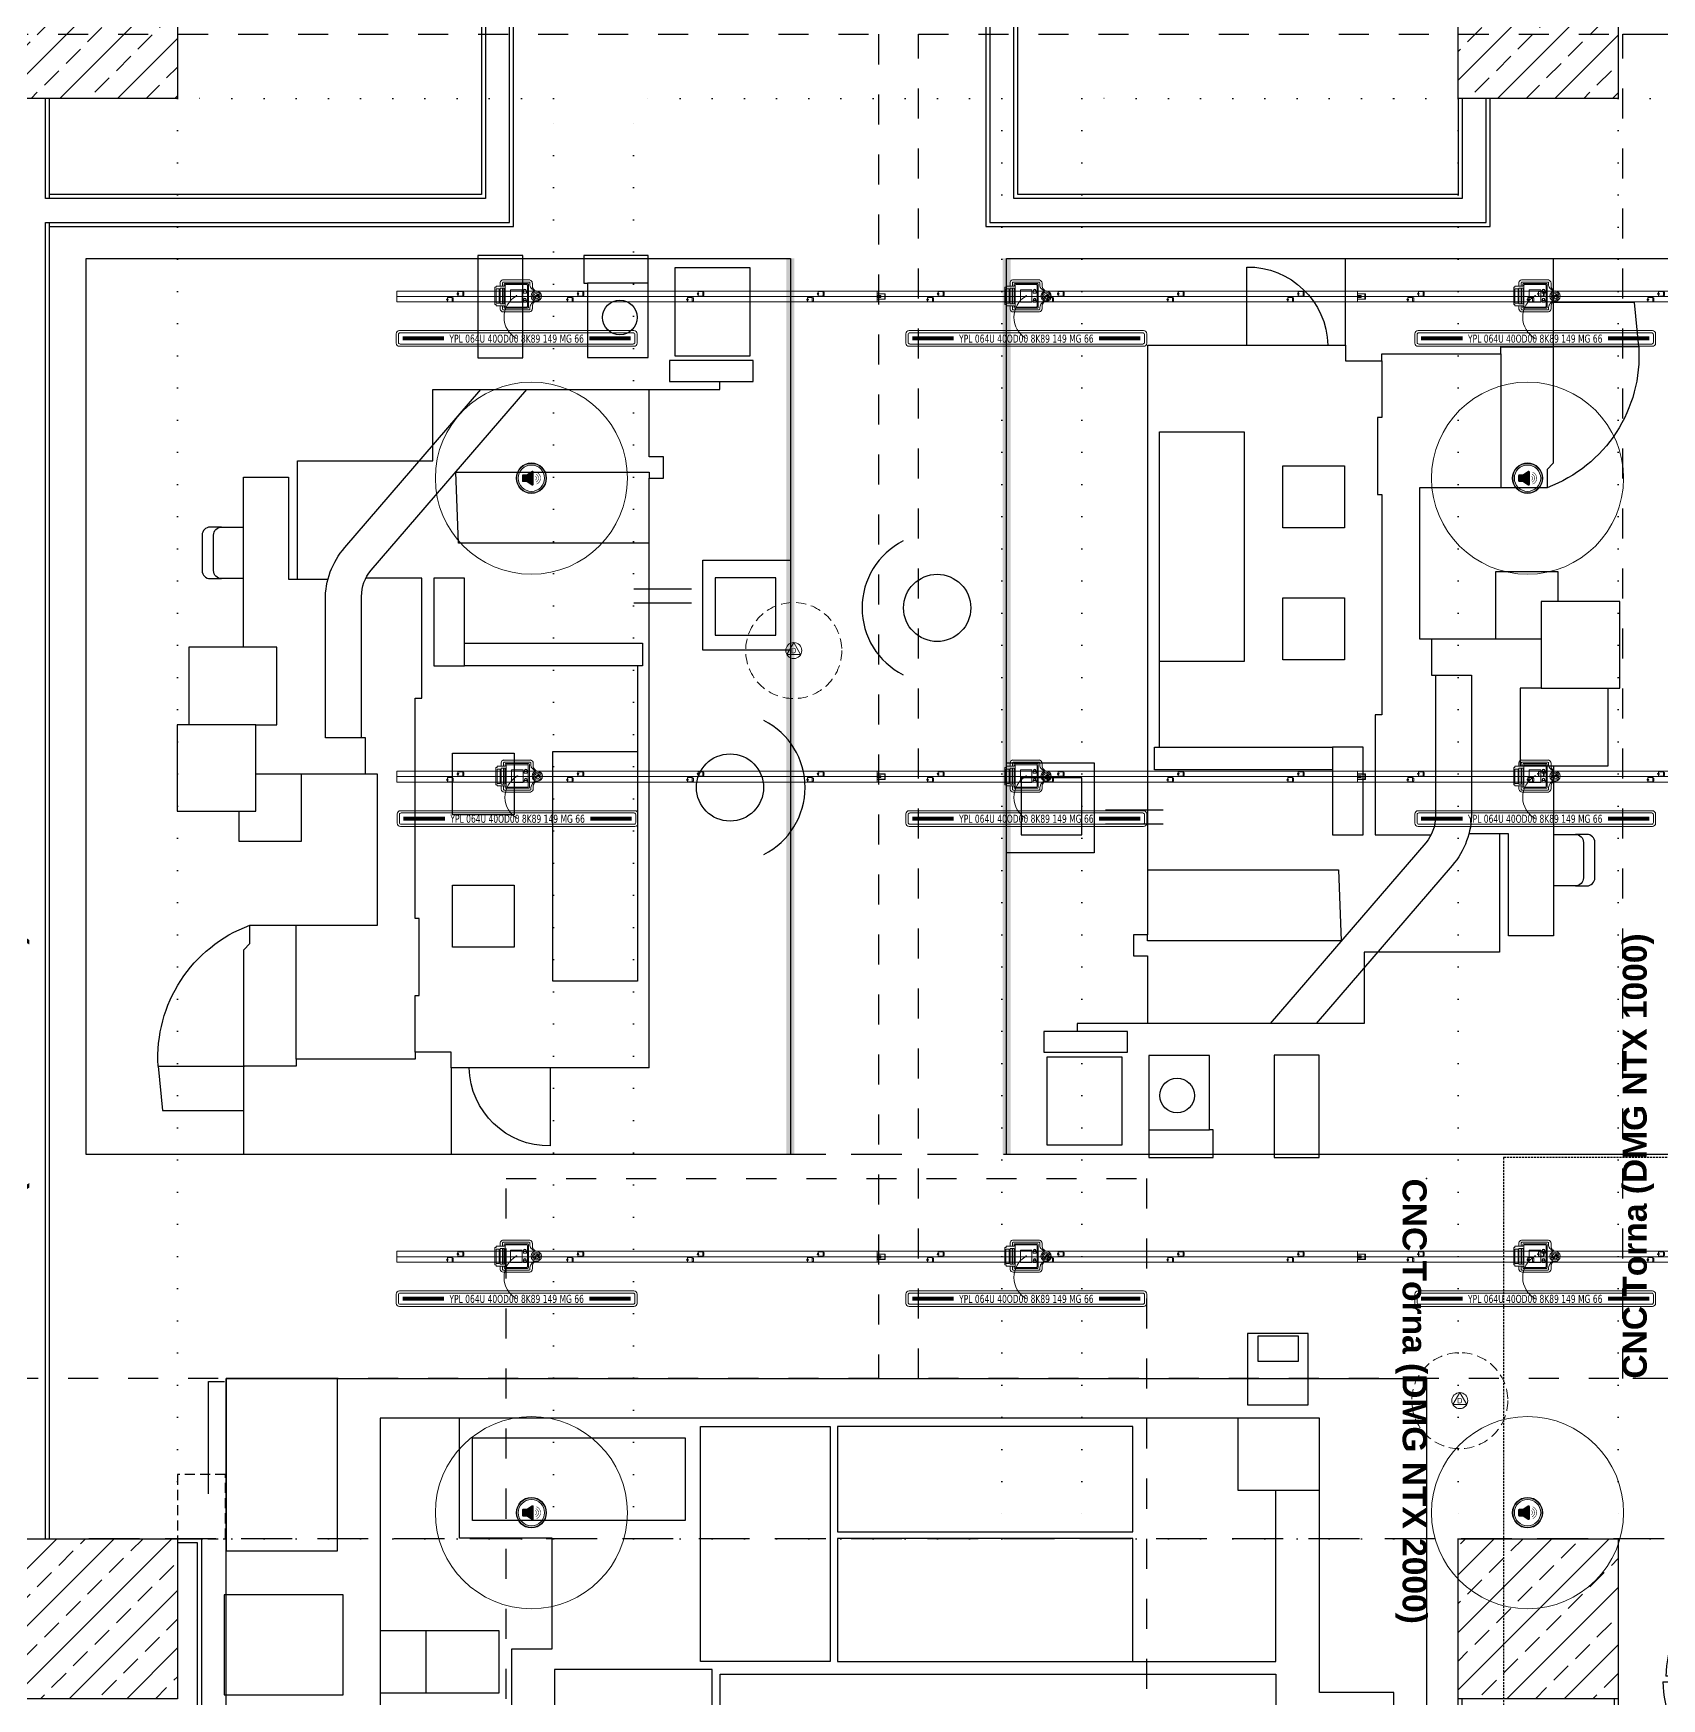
# Model space of a CAD drawing. Header units: centimetres. Extents: x 405564 to 502064, y 46284 to 60634.
# Drawn here: x 485560 to 486577, y 53433 to 54473 of the extents above; entities that cross this region are included whole.
import ezdxf
from ezdxf.enums import TextEntityAlignment as Align

# ---------------------------------------------------------------- set-up
doc = ezdxf.new("R2010")
doc.units = ezdxf.units.CM
for name, pattern in [('3+1_3b$0$DASHED', [0.25, 0.125, -0.125]), ('ACAD_ISO07W100', [3, 0, -3]), ('DASHED', [19.05, 12.7, -6.35]), ('DASHED2', [9.525, 6.35, -3.175]), ('DOT', [0.25, 0, -0.25]), ('HIDDEN', [9.525, 6.35, -3.175])]:
    doc.linetypes.add(name, pattern=pattern)
doc.layers.get('0').update_dxf_attribs({"color": 8, "lineweight": 9})
for name, color, linetype, lineweight in [('0-KRCN-AYDINLATMA-130426', 8, 'Continuous', 9), ('0-KRCN-MİMARİ-220526', 8, 'Continuous', 9), ('AM_6', 8, 'Continuous', 30)]:
    doc.layers.add(name, color=color, linetype=linetype, lineweight=lineweight)
for name, color, linetype in [('AS_DOS_SAFT', 8, 'Continuous'), ('AS_DOS_TERAS_UST', 8, 'ACAD_ISO07W100'), ('AS_DUV_ALCIPAN_YANGINA-SUYA DAYANIMLI', 8, 'Continuous'), ('AS_OLC_AKS', 8, 'Continuous'), ('AS_TA_BETONARME', 5, 'Continuous'), ('AS_TA_TARAMA', 8, 'Continuous'), ('AS_TEFR_CIHAZ', 8, 'Continuous'), ('bs_not', 8, 'Continuous')]:
    doc.layers.add(name, color=color, linetype=linetype)
doc.styles.add('2', font='arial.ttf', dxfattribs={"width": 0.9, "height": 200})
doc.styles.add('Kalin02', font='arialbd.ttf')
doc.styles.get("Standard").update_dxf_attribs({"font": 'timesi.ttf'})
doc.styles.add('TAHOMA', font='tahoma.ttf')
pattern_1 = [(225, (17560.68, -7819.299), (17.96051, -17.96051), []), (225, (17542.72, -7819.299), (17.96051, -17.96051), [12.7, -6.35])]

# ---------------------------------------------------------------- blocks, each defined once
blk = doc.blocks.new('YPL 064U 40OD00 8K89 149 MG 66')
at = {"layer": '0-KRCN-AYDINLATMA-130426'}
for points in [[(75.2, -2.9), (75.2, 2.9, 0.414214), (73.2, 4.9), (-73.2, 4.9, 0.414214), (-75.2, 2.9), (-75.2, -2.9, 0.414214), (-73.2, -4.9), (73.2, -4.9, 0.414214)], [(73.8, -2.5), (73.8, 2.5, 0.414214), (72.8, 3.5), (-72.8, 3.5, 0.414214), (-73.8, 2.5), (-73.8, -2.5, 0.414214), (-72.8, -3.5), (72.8, -3.5, 0.414214)]]:
    blk.add_lwpolyline(points, format="xyb", close=True, dxfattribs=at)
at = {"layer": '0-KRCN-AYDINLATMA-130426', "const_width": 2.51, "elevation": 1.3}
for points in [[(-71.3, 0), (-45.4, 0)], [(45.4, 0), (71.3, 0)]]:
    blk.add_lwpolyline(points, dxfattribs=at)
at = {"layer": '0-KRCN-AYDINLATMA-130426', "ltscale": 60, "style": 'TAHOMA', "width": 0.8}
blk.add_text('YPL 064U 40OD00 8K89 149 MG 66', height=5, dxfattribs=at).set_placement((0, -0.1), align=Align.MIDDLE_CENTER)
blk = doc.blocks.new('25A BUSBAR 3MT')
at = {"layer": '0-KRCN-AYDINLATMA-130426'}
for p, q in [((3000, 34), (0, 34)), ((0, 34), (0, -34)), ((3000, 0), (0, 0)), ((385, 17), (377, 17)), ((381, 28), (381, 22)), ((381, 20), (381, 14)), ((381, 12), (381, 6)), ((384, 31), (409, 31)), ((384, 3), (409, 3)), ((412, 27), (412, 28)), ((412, 28), (415, 28)), ((412, 7), (412, 6)), ((412, 6), (415, 6)), ((415, 27), (415, 28)), ((415, 7), (415, 6)), ((418, 27), (418, 7)), ((1135, 17), (1127, 17)), ((1131, 28), (1131, 22)), ((1131, 20), (1131, 14)), ((1131, 12), (1131, 6)), ((1134, 31), (1159, 31)), ((1134, 3), (1159, 3)), ((1162, 27), (1162, 28)), ((1162, 28), (1165, 28)), ((1162, 7), (1162, 6)), ((1162, 6), (1165, 6)), ((1165, 27), (1165, 28)), ((1165, 7), (1165, 6)), ((1168, 27), (1168, 7)), ((1885, 17), (1877, 17)), ((1881, 28), (1881, 22)), ((1881, 20), (1881, 14)), ((1881, 12), (1881, 6)), ((1884, 31), (1909, 31)), ((1884, 3), (1909, 3)), ((1912, 27), (1912, 28)), ((1912, 28), (1915, 28)), ((1912, 7), (1912, 6)), ((1912, 6), (1915, 6)), ((1915, 27), (1915, 28)), ((1915, 7), (1915, 6)), ((1918, 27), (1918, 7)), ((2635, 17), (2627, 17)), ((2631, 28), (2631, 22)), ((2631, 20), (2631, 14)), ((2631, 12), (2631, 6)), ((2634, 31), (2659, 31)), ((2634, 3), (2659, 3)), ((2662, 27), (2662, 28)), ((2662, 28), (2665, 28)), ((2662, 7), (2662, 6)), ((2662, 6), (2665, 6)), ((2665, 27), (2665, 28)), ((2665, 7), (2665, 6)), ((2668, 27), (2668, 7)), ((3000, 34), (3000, -34)), ((3000, 17), (3050, 17)), ((3000, 16), (3047, 16)), ((3047, 16), (3047, -16)), ((3048, 17), (3048, -17)), ((3050, 17), (3050, -17)), ((3000, -34), (0, -34)), ((318, -19), (311, -19)), ((315, -8), (315, -14)), ((315, -15), (315, -22)), ((315, -24), (315, -30)), ((318, -5), (342, -5)), ((318, -33), (342, -33)), ((345, -9), (345, -8)), ((345, -8), (349, -8)), ((345, -29), (345, -30)), ((345, -30), (349, -30)), ((349, -9), (349, -8)), ((349, -29), (349, -30)), ((352, -9), (352, -29)), ((1068, -19), (1061, -19)), ((1065, -8), (1065, -14)), ((1065, -15), (1065, -22)), ((1065, -24), (1065, -30)), ((1068, -5), (1092, -5)), ((1068, -33), (1092, -33)), ((1095, -9), (1095, -8)), ((1095, -8), (1099, -8)), ((1095, -29), (1095, -30)), ((1095, -30), (1099, -30)), ((1099, -9), (1099, -8)), ((1099, -29), (1099, -30)), ((1102, -9), (1102, -29)), ((1818, -19), (1811, -19)), ((1815, -8), (1815, -14)), ((1815, -15), (1815, -22)), ((1815, -24), (1815, -30)), ((1818, -5), (1842, -5)), ((1818, -33), (1842, -33)), ((1845, -9), (1845, -8)), ((1845, -8), (1849, -8)), ((1845, -29), (1845, -30)), ((1845, -30), (1849, -30)), ((1849, -9), (1849, -8)), ((1849, -29), (1849, -30)), ((1852, -9), (1852, -29)), ((2568, -19), (2561, -19)), ((2565, -8), (2565, -14)), ((2565, -15), (2565, -22)), ((2565, -24), (2565, -30)), ((2568, -5), (2592, -5)), ((2568, -33), (2592, -33)), ((2595, -9), (2595, -8)), ((2595, -8), (2599, -8)), ((2595, -29), (2595, -30)), ((2595, -30), (2599, -30)), ((2599, -9), (2599, -8)), ((2599, -29), (2599, -30)), ((2602, -9), (2602, -29)), ((3000, -16), (3047, -16)), ((3000, -17), (3050, -17))]:
    blk.add_line(p, q, dxfattribs=at)
for points in [[(418, 27), (412, 27), (412, 7), (418, 7)], [(1168, 27), (1162, 27), (1162, 7), (1168, 7)], [(1918, 27), (1912, 27), (1912, 7), (1918, 7)], [(2668, 27), (2662, 27), (2662, 7), (2668, 7)], [(3000, 6), (3023, 6), (3023, -6), (3000, -6)], [(352, -9), (345, -9), (345, -29), (352, -29)], [(1102, -9), (1095, -9), (1095, -29), (1102, -29)], [(1852, -9), (1845, -9), (1845, -29), (1852, -29)], [(2602, -9), (2595, -9), (2595, -29), (2602, -29)]]:
    blk.add_lwpolyline(points, close=True, dxfattribs=at)
for centre, radius in [((381, 17), 5.16), ((1131, 17), 5.16), ((1881, 17), 5.16), ((2631, 17), 5.16), ((3017, 0), 2.96), ((315, -19), 5.16), ((1065, -19), 5.16), ((1815, -19), 5.16), ((2565, -19), 5.16)]:
    blk.add_circle(centre, radius, dxfattribs=at)
for centre, start, end in [((384, 28), 90, 180), ((384, 6), 180, 270), ((409, 28), 0, 90), ((409, 6), 270, 0), ((1134, 28), 90, 180), ((1134, 6), 180, 270), ((1159, 28), 0, 90), ((1159, 6), 270, 0), ((1884, 28), 90, 180), ((1884, 6), 180, 270), ((1909, 28), 0, 90), ((1909, 6), 270, 0), ((2634, 28), 90, 180), ((2634, 6), 180, 270), ((2659, 28), 0, 90), ((2659, 6), 270, 0), ((318, -8), 90, 180), ((318, -30), 180, 270), ((342, -8), 0, 90), ((342, -30), 270, 0), ((1068, -8), 90, 180), ((1068, -30), 180, 270), ((1092, -8), 0, 90), ((1092, -30), 270, 0), ((1818, -8), 90, 180), ((1818, -30), 180, 270), ((1842, -8), 0, 90), ((1842, -30), 270, 0), ((2568, -8), 90, 180), ((2568, -30), 180, 270), ((2592, -8), 0, 90), ((2592, -30), 270, 0)]:
    blk.add_arc(centre, 3, start, end, dxfattribs=at)
blk = doc.blocks.new('DABLINE ÇIKIŞ NOKTASI')
at = {"layer": '0-KRCN-AYDINLATMA-130426'}
for p, q in [((-0.495, 0.217), (-0.525, 0.217)), ((-0.525, 0.217), (-0.525, -0.209)), ((-0.298, 0.245), (-0.495, 0.245)), ((-0.495, 0.245), (-0.495, 0.217)), ((-0.397, 0.245), (-0.397, 0.332)), ((-0.339, 0.245), (-0.339, 0.328)), ((-0.336, 0.398), (0.328, 0.398)), ((-0.321, 0.346), (0.318, 0.346)), ((-0.298, 0.245), (-0.298, 0.291)), ((-0.281, 0.308), (0.278, 0.308)), ((-0.274, 0.266), (-0.274, -0.256)), ((-0.257, 0.283), (0.254, 0.283)), ((0, 0), (-0.019, 0)), ((0, 0), (0, 0.019)), ((0, 0), (0.019, 0)), ((0, 0), (0, -0.019)), ((0.172, 0.117), (0.172, 0.075)), ((0.172, 0.117), (0.246, 0.117)), ((0.172, 0.075), (0.246, 0.075)), ((0.178, 0.117), (0.178, 0.143)), ((0.187, 0.117), (0.187, 0.143)), ((0.231, 0.138), (0.231, 0.143)), ((0.231, 0.138), (0.239, 0.138)), ((0.239, 0.138), (0.239, 0.143)), ((0.246, 0.117), (0.246, 0.075)), ((0.271, -0.256), (0.271, 0.266)), ((0.296, -0.279), (0.296, 0.291)), ((0.335, 0.328), (0.335, 0.262)), ((0.394, 0.233), (0.394, 0.319)), ((0.529, 0.05), (0.434, -0.03)), ((0.451, -0.052), (0.546, 0.031)), ((-0.525, -0.209), (-0.493, -0.209)), ((-0.493, -0.24), (-0.493, -0.209)), ((-0.298, -0.24), (-0.493, -0.24)), ((-0.396, -0.24), (-0.396, -0.322)), ((-0.339, -0.24), (-0.339, -0.324)), ((-0.322, -0.341), (0.318, -0.341)), ((-0.317, -0.391), (0.328, -0.391)), ((-0.298, -0.24), (-0.298, -0.279)), ((-0.281, -0.297), (0.278, -0.297)), ((-0.257, -0.273), (0.254, -0.273)), ((0.172, -0.11), (0.172, -0.151)), ((0.172, -0.11), (0.246, -0.11)), ((0.172, -0.151), (0.246, -0.151)), ((0.178, -0.11), (0.178, -0.083)), ((0.187, -0.11), (0.187, -0.083)), ((0.231, -0.11), (0.231, -0.083)), ((0.239, -0.11), (0.239, -0.083)), ((0.246, -0.11), (0.246, -0.151)), ((0.335, -0.282), (0.335, -0.324)), ((0.394, -0.221), (0.394, -0.312))]:
    blk.add_line(p, q, dxfattribs=at)
for points in [[(-0.497, 0.174), (-0.419, 0.174), (-0.419, -0.176), (-0.497, -0.176)], [(-0.396, 0.194), (-0.343, 0.194), (-0.343, -0.193), (-0.396, -0.193)], [(-0.333, 0.194), (-0.296, 0.194), (-0.296, -0.193), (-0.333, -0.193)], [(-0.143, 0.153), (0.143, 0.153), (0.143, -0.153), (-0.143, -0.153)]]:
    blk.add_lwpolyline(points, close=True, dxfattribs=at)
for radius in [0.127, 0.0967, 0.0641]:
    blk.add_circle((0.491, -0.001), radius, dxfattribs=at)
for centre, radius, start, end in [((-0.315, 0.318), 0.083, 105.0378, 170.3257), ((-0.321, 0.328), 0.0173, 90, 180), ((-0.281, 0.291), 0.0173, 90, 180), ((-0.257, 0.266), 0.0173, 90, 180), ((0.209, 0.143), 0.0306, 0, 180), ((0.209, 0.143), 0.022, 0, 180), ((0.254, 0.266), 0.0173, 0, 90), ((0.278, 0.291), 0.0173, 0, 90), ((0.318, 0.328), 0.0173, 0, 90), ((0.303, 0.311), 0.0907, 5.5318, 74.2602), ((-0.314, -0.308), 0.083, 189.6743, 267.7515), ((-0.322, -0.324), 0.0173, 180, 270), ((-0.281, -0.279), 0.0173, 180, 270), ((-0.257, -0.256), 0.0173, 180, 270), ((0.209, -0.083), 0.0306, 0, 180), ((0.209, -0.083), 0.022, 0, 180), ((0.254, -0.256), 0.0173, 270, 0), ((0.278, -0.279), 0.0173, 270, 0), ((0.318, -0.324), 0.0173, 270, 0), ((0.303, -0.304), 0.0907, 285.7398, 354.4682)]:
    blk.add_arc(centre, radius, start, end, dxfattribs=at)
for points in [[(0.335, 0.262), (0.345, 0.219), (0.388, 0.172), (0.446, 0.118)], [(0.394, 0.233), (0.411, 0.185), (0.441, 0.155), (0.473, 0.125)]]:
    blk.add_spline(points, degree=3, dxfattribs=at)
for points, knots in [([(0.335, -0.282), (0.339, -0.262), (0.349, -0.216), (0.374, -0.181), (0.445, -0.101), (0.435, -0.116)], [0, 0, 0, 0, 3.352448, 7.608656, 11.436508, 11.436508, 11.436508, 11.436508]), ([(0.394, -0.221), (0.4, -0.204), (0.413, -0.167), (0.444, -0.14), (0.458, -0.124)], [0, 0, 0, 0, 3.152774, 6.811768, 6.811768, 6.811768, 6.811768])]:
    blk.add_open_spline(points, degree=3, knots=knots, dxfattribs=at)
blk.add_open_spline([(0.435, -0.116), (0.435, -0.116), (0.434, -0.117), (0.434, -0.118)], degree=3, dxfattribs=at)
blk = doc.blocks.new('KD')
at = {"layer": '0-KRCN-AYDINLATMA-130426'}
for p, q in [((0, 5), (-4.3, -2.5)), ((4.3, -2.5), (0, 5)), ((4.3, -2.5), (-4.3, -2.5))]:
    blk.add_line(p, q, dxfattribs=at)
at = {"layer": '0-KRCN-AYDINLATMA-130426', "linetype": 'HIDDEN'}
blk.add_circle((0, 0), 30, dxfattribs=at)
at = {"layer": '0-KRCN-AYDINLATMA-130426'}
blk.add_circle((0, 0), 5, dxfattribs=at)
at = {"layer": '0-KRCN-AYDINLATMA-130426', "style": '2'}
blk.add_text('D', height=3.36, dxfattribs=at).set_placement((0, 0), align=Align.MIDDLE_CENTER)
blk = doc.blocks.new('SIVA ÜSTÜ TİPİ HOPARLÖR')
at = {"layer": '0-KRCN-AYDINLATMA-130426'}
h = blk.add_hatch(color=256, dxfattribs=at)
h.dxf.hatch_style = 1
h.paths.add_polyline_path([(9.2, 0, 1), (-9.2, 0, 1)])
h.paths.add_polyline_path([(8.2, 0, -1), (-8.2, 0, -1)], flags=16)
h.paths.add_polyline_path([(1.3, -3.9, -0.598176), (0.3, -4.4), (-2.7, -2.4, 0.147433), (-3, -2.3), (-5.1, -2.3, -0.414214), (-5.7, -1.7), (-5.7, 1.7, -0.414214), (-5.1, 2.3), (-3, 2.3, 0.147433), (-2.7, 2.4), (0.3, 4.4, -0.598176), (1.3, 3.9)], flags=0)
h = blk.add_hatch(color=256, dxfattribs=at)
h.dxf.hatch_style = 1
h.paths.add_polyline_path([(0.3, -4.4, 0.598176), (1.3, -3.9), (1.3, 3.9, 0.598176), (0.3, 4.4), (-2.7, 2.4, -0.147433), (-3, 2.3), (-5.1, 2.3, 0.414214), (-5.7, 1.7), (-5.7, -1.7, 0.414214), (-5.1, -2.3), (-3, -2.3, -0.147433), (-2.7, -2.4)])
at = {"layer": '0-KRCN-AYDINLATMA-130426', "const_width": 0.317}
blk.add_lwpolyline([(0.3, -4.4, 0.598176), (1.3, -3.9), (1.3, 3.9, 0.598176), (0.3, 4.4), (-2.7, 2.4, -0.147433), (-3, 2.3), (-5.1, 2.3, 0.414214), (-5.7, 1.7), (-5.7, -1.7, 0.414214), (-5.1, -2.3), (-3, -2.3, -0.147433), (-2.7, -2.4)], format="xyb", close=True, dxfattribs=at)
for points in [[(2.4, 1.3, -0.601398), (2.4, -1.3)], [(2.8, 2.5, -0.658812), (2.8, -2.5)], [(3.2, 3.7, -0.680488), (3.2, -3.7)]]:
    blk.add_lwpolyline(points, format="xyb", dxfattribs=at)
at = {"layer": '0-KRCN-AYDINLATMA-130426'}
blk.add_circle((0, 0), 60, dxfattribs=at)
at = {"layer": '0-KRCN-AYDINLATMA-130426', "ltscale": 0.1}
for radius in [9.5, 9.24, 8.23]:
    blk.add_circle((0, 0), radius, dxfattribs=at)
blk = doc.blocks.new('G$C546873DE')
at = {"layer": '0-KRCN-AYDINLATMA-130426'}
for centre in [(15304.9, 7161.8), (15623.4, 7161.8), (15941.3, 7161.8), (15305.5, 6861.8), (15623.4, 6861.8), (15941.3, 6861.8), (15304.9, 6561.8), (15623.4, 6561.8), (15941.3, 6561.8)]:
    blk.add_arc(centre, 15.2, 119.6759, 240.9272, dxfattribs=at)
for name, p, xscale, yscale, zscale in [('DABLINE ÇIKIŞ NOKTASI', (15297.4, 7175, -317), 25.4, 25.4, 25.4), ('DABLINE ÇIKIŞ NOKTASI', (15615.9, 7175, -317), 25.4, 25.4, 25.4), ('DABLINE ÇIKIŞ NOKTASI', (15933.8, 7175, -317), 25.4, 25.4, 25.4), ('25A BUSBAR 3MT', (15222.8, 7174.7, -441.6), 0.1, 0.1, 0.1), ('25A BUSBAR 3MT', (15522.8, 7174.7, -441.6), 0.1, 0.1, 0.1), ('25A BUSBAR 3MT', (15822.8, 7174.7, -441.6), 0.1, 0.1, 0.1), ('YPL 064U 40OD00 8K89 149 MG 66', (15297.6, 7148.5), 1.000014702709283, 1.000014702709283, 1.000014702709283), ('DABLINE ÇIKIŞ NOKTASI', (15298, 6875, -317), 25.4, 25.4, 25.4), ('DABLINE ÇIKIŞ NOKTASI', (15615.9, 6875, -317), 25.4, 25.4, 25.4), ('DABLINE ÇIKIŞ NOKTASI', (15933.8, 6875, -317), 25.4, 25.4, 25.4), ('25A BUSBAR 3MT', (15222.8, 6874.7, -441.6), 0.1, 0.1, 0.1), ('25A BUSBAR 3MT', (15522.8, 6874.7, -441.6), 0.1, 0.1, 0.1), ('25A BUSBAR 3MT', (15822.8, 6874.7, -441.6), 0.1, 0.1, 0.1), ('25A BUSBAR 3MT', (15222.8, 6574.7, -441.6), 0.1, 0.1, 0.1), ('DABLINE ÇIKIŞ NOKTASI', (15297.4, 6575, -317), 25.4, 25.4, 25.4), ('25A BUSBAR 3MT', (15522.8, 6574.7, -441.6), 0.1, 0.1, 0.1), ('DABLINE ÇIKIŞ NOKTASI', (15615.9, 6575, -317), 25.4, 25.4, 25.4), ('25A BUSBAR 3MT', (15822.8, 6574.7, -441.6), 0.1, 0.1, 0.1), ('DABLINE ÇIKIŞ NOKTASI', (15933.8, 6575, -317), 25.4, 25.4, 25.4), ('YPL 064U 40OD00 8K89 149 MG 66', (15297.6, 6548.5), 1.000014702709283, 1.000014702709283, 1.000014702709283)]:
    blk.add_blockref(name, p, dxfattribs=dict(at, xscale=xscale, yscale=yscale, zscale=zscale))
for name, p in [('YPL 064U 40OD00 8K89 149 MG 66', (15616, 7148.5)), ('YPL 064U 40OD00 8K89 149 MG 66', (15933.9, 7148.5)), ('SIVA ÜSTÜ TİPİ HOPARLÖR', (15306.8, 7061.2)), ('SIVA ÜSTÜ TİPİ HOPARLÖR', (15929.1, 7061.2)), ('KD', (15470.7, 6953.5)), ('YPL 064U 40OD00 8K89 149 MG 66', (15298.2, 6848.5)), ('YPL 064U 40OD00 8K89 149 MG 66', (15616, 6848.5)), ('YPL 064U 40OD00 8K89 149 MG 66', (15933.9, 6848.5)), ('YPL 064U 40OD00 8K89 149 MG 66', (15616, 6548.5)), ('YPL 064U 40OD00 8K89 149 MG 66', (15933.9, 6548.5)), ('KD', (15886.8, 6484.8)), ('SIVA ÜSTÜ TİPİ HOPARLÖR', (15306.8, 6414.8)), ('SIVA ÜSTÜ TİPİ HOPARLÖR', (15929.1, 6414.8))]:
    blk.add_blockref(name, p, dxfattribs=at)
blk = doc.blocks.new('Elektro-Einspeisung')
at = {"layer": 'AS_OLC_AKS'}
blk.add_circle((0, 0), 90, dxfattribs=at)
at = {"layer": 'AM_6'}
blk.add_text('E', height=140, dxfattribs=at).set_placement((2, -2, 0), align=Align.MIDDLE_CENTER)
blk = doc.blocks.new('LUFT-1')
at = {"layer": 'AS_OLC_AKS'}
blk.add_circle((0, 0), 90, dxfattribs=at)
at = {"layer": 'AM_6'}
blk.add_text('P', height=150, dxfattribs=at).set_placement((14, -3, 0), align=Align.MIDDLE_CENTER)
blk = doc.blocks.new('KW-VL-1')
at = {"layer": 'AS_OLC_AKS'}
blk.add_circle((1, 0), 180, dxfattribs=at)
at = {"layer": 'AM_6'}
blk.add_text('W', height=300, dxfattribs=at).set_placement((0, -14, 0), align=Align.MIDDLE_CENTER)
blk = doc.blocks.new('Absaugsymbol')
at = {"layer": 'AS_OLC_AKS'}
blk.add_circle((0, 0, 103958), 180, dxfattribs=at)
at = {"layer": 'AM_6'}
blk.add_text('A', height=300, dxfattribs=at).set_placement((3, 18, 103958), align=Align.MIDDLE_CENTER)
blk = doc.blocks.new('G552-PW_Daufsicht')
at = {"layer": 'AS_TEFR_CIHAZ'}
for p, q in [((562, 1954), (562, 2625)), ((1892, 2652), (1892, 1954)), ((3821, 2604), (3821, 1945)), ((-603, 1954), (-603, 2525)), ((527, 2525), (527, 1954)), ((2531, 2580), (2531, 1950)), ((2569, 1950), (2569, 2586)), ((3856, 1945), (3856, 2586)), ((-1841, 1917), (-979, 1055)), ((-87, 1945), (-940, 1945)), ((-940, 1945), (-940, 1093)), ((-916, 1093), (-87, 1922)), ((-33, 1945), (-87, 1945)), ((-87, 1945), (-87, 1922)), ((-87, 1922), (-33, 1922)), ((4240, 1945), (-33, 1945)), ((-33, 1945), (-33, 1905)), ((0, -427), (0, 1927)), ((470, 1622), (314, 1905)), ((470, 1220), (470, 1622)), ((470, 1622), (2763, 1622)), ((2651, 1220), (2651, 1460)), ((2651, 1460), (2763, 1460)), ((3290, -915), (3290, 1460)), ((3905, 1454), (4713, 1454)), ((572, 1220), (470, 1220)), ((1311, 1220), (2651, 1220)), ((-940, 1093), (-916, 1093)), ((-940, 1093), (-940, 539)), ((2255, -699), (2255, 899)), ((-940, 539), (-896, 539)), ((-925, 573), (572, 573)), ((-896, 539), (-857, 491)), ((-896, 539), (-890, 532)), ((-857, 491), (527, 494)), ((414, -955), (414, 494)), ((527, 494), (527, -955)), ((-1340, 346), (-1334, 282)), ((-1308, 295), (-1313, 349)), ((-1334, 282), (-1312, 262)), ((-1294, 283), (-1308, 295)), ((-1303, 241), (-648, -272)), ((4200, 115), (4200, -915)), ((4200, 115), (4240, 115)), ((-1995, 0), (444, 0)), ((1424, 100), (3086, 100)), ((-730, -208), (-730, -548)), ((-1456, -853), (-648, -514)), ((-647, -539), (-1456, -903)), ((-301, -549), (-302, -1548)), ((-1521, -944), (-1498, -884)), ((-1498, -884), (-1470, -871)), ((-1477, -904), (-1496, -954)), ((-1459, -896), (-1477, -904)), ((1311, -887), (527, -887)), ((2708, -871), (1311, -871)), ((1311, -871), (1311, -887)), ((2708, -915), (2708, -871)), ((3495, -915), (2708, -915)), ((4240, -955), (4200, -915)), ((4240, -922), (4240, -955)), ((4240, -955), (414, -955)), ((675, -1628), (675, -964)), ((1999, -964), (1998, -1636)), ((3454, -1841), (3454, -964)), ((3488, -1726), (3488, -964)), ((352, -1229), (563, -1547)), ((670, -1547), (414, -1162))]:
    blk.add_line(p, q, dxfattribs=at)
at = {"layer": 'AS_TEFR_CIHAZ', "color": 1, "const_width": 50}
blk.add_lwpolyline([(2130, -2205), (-2838, -2205), (-2838, 3600)], dxfattribs=at)
at = {"layer": 'AS_TEFR_CIHAZ', "color": 1, "linetype": 'DASHED'}
blk.add_lwpolyline([(7097, -2205), (7097, 3600), (-2838, 3600), (-2838, -2205)], close=True, dxfattribs=at)
at = {"layer": 'AS_TEFR_CIHAZ', "linetype": 'HIDDEN'}
for points in [[(4612, 2500), (5612, 2500), (5612, 1500), (4612, 1500)], [(5587, -119), (5587, 641), (4577, 641), (4577, -119)], [(5070, -1104), (5850, -1104), (5850, -1704), (5070, -1704)]]:
    blk.add_lwpolyline(points, close=True, dxfattribs=at)
at = {"layer": 'AS_TEFR_CIHAZ'}
for points in [[(-940, 1945), (4540, 1945), (4540, 1460), (4240, 1460), (4240, 1185)], [(-33, 1905), (314, 1905)], [(2763, 1945), (2763, 1460), (4240, 1460)], [(-1255, 328), (-1258, 325), (-1283, 557), (-1246, 560), (-1212, 545), (-1138, 445), (-1134, 439)], [(-647, 492), (-647, -1536)], [(-647, -256), (-1284, 289)], [(4133, -140), (3537, -140), (3537, 135), (4240, 135), (4240, -140), (4240, -140)], [(-1003, 5), (-1255, 5), (-1263, 2), (-1302, -37), (-1360, -195), (-1360, -424), (-1302, -582), (-1263, -621), (-1255, -625), (-911, -625)], [(4200, -140), (4200, -140), (4200, -915), (3495, -915), (3495, -140), (4200, -140)]]:
    blk.add_lwpolyline(points, dxfattribs=at)
for points in [[(1311, -887), (572, -887), (572, 1220), (1311, 1220)], [(3537, 135), (4240, 135), (4240, 1185), (3537, 1185)], [(4240, -149), (5243, -149), (5243, 678), (4240, 678)], [(-556, 492), (-556, 0), (-431, -339), (-303, -469), (-301, -549), (414, -549), (414, -506), (-245, -506), (-259, -506), (-259, -451), (-394, -319), (-514, 7), (-511, 492)], [(5074, -263), (4240, -263), (4240, -149), (5074, -149)], [(702, -225), (1177, -225), (1177, -825), (702, -825)], [(5445, -263), (4240, -263), (4240, -922), (5445, -922)], [(269, -1547), (923, -1547), (923, -2126), (269, -2126)], [(319, -1596), (608, -1596), (608, -2077), (319, -2077)], [(679, -1595), (815, -1595), (815, -2077), (679, -2077)], [(845, -1564), (923, -1564), (923, -2110), (845, -2110)]]:
    blk.add_lwpolyline(points, close=True, dxfattribs=at)
for points in [[(-940, 563, 1.374117), (554, -954, -1)], [(-1456, -853, -0.269846), (-1303, 241, 2.380885)], [(-1262, 208, 0.270288), (-1409, -833, 3.362582)]]:
    blk.add_lwpolyline(points, format="xyb", dxfattribs=at)
for centre, radius in [((2255, 100), 710), ((0, 0), 385), ((-1045, -310), 51)]:
    blk.add_circle(centre, radius, dxfattribs=at)
for centre, radius, start, end in [((553, 1954), 671, 359.2315, 89.2315), ((1901, 1954), 698, 90.7388, 180.7388), ((3823, 1972), 632, 90.1092, 182.4045), ((-612, 1954), 571, 359.0969, 89.0969), ((537, 1954), 571, 90.9031, 180.9031), ((2534, 1958), 623, 90.352, 181.161), ((2567, 1972), 614, 357.5367, 89.8676), ((3847, 1954), 632, 359.1841, 89.1841), ((-929, 1042), 1264, 45.5778, 136.2145), ((3896, 1455), 817, 270.3506, 359.9299), ((-1326, 347), 13.5, 4.6569, 184.6569), ((-1508, -949), 13.5, 159.3431, 339.3431), ((666, -964), 664, 270.7766, 0.7766), ((2008, -964), 672, 179.2326, 269.2326), ((3463, -964), 877, 179.412, 269.412), ((3479, -964), 762, 270.6767, 0.6767), ((250, -655), 1758, 211.6721, 321.571)]:
    blk.add_arc(centre, radius, start, end, dxfattribs=at)
for name, p in [('LUFT-1', (2060, 1351)), ('Elektro-Einspeisung', (3416, 1347))]:
    blk.add_blockref(name, p, dxfattribs=at)
at = {"layer": 'AS_TEFR_CIHAZ', "xscale": 0.5000000000000007, "yscale": 0.5000000000000007, "zscale": 0.5000000000000007}
for name, p in [('Absaugsymbol', (0, 0, -51979)), ('KW-VL-1', (3760, -557))]:
    blk.add_blockref(name, p, dxfattribs=at)
at = {"layer": 'AS_TEFR_CIHAZ', "insert": (-2604, 3298), "char_height": 150, "attachment_point": 1, "rotation": 270, "style": 'Kalin02'}
blk.add_mtext_dynamic_manual_height_columns('GROB 550', width=5907.32, gutter_width=7500, heights=[1371], dxfattribs=at)
blk = doc.blocks.new('CNCTorna(DMGNTX2000)')
at = {"layer": 'AS_TEFR_CIHAZ', "color": 1}
blk.add_lwpolyline([(240307.3, -41905.8), (240607.3, -41905.8), (240607.3, -42655.8), (240307.3, -42655.8), (240307.3, -41905.8)], dxfattribs=at)
at = {"layer": 'AS_TEFR_CIHAZ', "color": 1, "const_width": 5}
blk.add_lwpolyline([(240607.3, -42655.8), (240607.3, -41905.8)], dxfattribs=at)
at = {"layer": 'AS_TEFR_CIHAZ', "linetype": 'Continuous', "ltscale": 0.075}
for points in [[(240623.6, -42094.2), (240623.6, -41972.8), (240551.2, -41972.8), (240551.2, -41946.1), (240538.6, -41946.1), (240538.6, -41926.3), (240503.5, -41926.3), (240503.5, -41972.8), (240332, -41972.8), (240332, -42559.5), (240609.5, -42559.5), (240609.5, -42255.3), (240596.2, -42255.3), (240596.2, -42094.2)], [(240323.6, -41979.9), (240279.1, -41979.9), (240279.1, -42017.7), (240323.6, -42017.7)], [(240296.3, -41985.9), (240280.8, -41985.9), (240280.8, -42011.2), (240296.3, -42011.2)], [(240491.9, -42000), (240513.1, -42000), (240513.1, -42347.1), (240491.9, -42347.1)], [(240403, -42089.4), (240337.3, -42089.4), (240337.3, -42273.8), (240403, -42273.8)], [(240484, -42089.4), (240407.2, -42089.4), (240407.2, -42273.8), (240484, -42273.8)], [(240337.3, -42278.5), (240484, -42278.5), (240484, -42359.4), (240337.3, -42359.4)], [(240344.3, -42369.1), (240395.9, -42369.1), (240395.9, -42501.9), (240344.3, -42501.9)], [(240414.8, -42586.3), (240307.3, -42586.3), (240307.3, -42655.8), (240414.8, -42655.8)], [(240504.8, -42582.7), (240442.3, -42582.7), (240442.3, -42657.1), (240504.8, -42657.1)]]:
    blk.add_lwpolyline(points, close=True, dxfattribs=at)
for points in [[(240377.1, -41972.8), (240377.1, -42023.5), (240332, -42023.5)], [(240484, -42089.4), (240484, -42000), (240377.1, -42000)], [(240622.2, -42577.7), (240622.2, -42448.3), (240644, -42448.3), (240644, -42083.1), (240692.5, -42083.1), (240692.5, -42492.7), (240713.4, -42492.7), (240713.4, -42577.7), (240622.2, -42577.7)], [(240596.2, -42255.3), (240520.6, -42255.3), (240520.6, -42352.1), (240489, -42352.1), (240489, -42450.7), (240609.5, -42450.7)], [(240644, -42416.4), (240609.5, -42416.4)], [(240644, -42433.6), (240609.5, -42433.6)], [(240521, -42477.3), (240476.2, -42477.3), (240476.2, -42452.2), (240406.9, -42452.2), (240406.9, -42510), (240332, -42510)], [(240609.5, -42477.3), (240521, -42477.3), (240521, -42559.5)], [(240503.6, -42559.5), (240503.6, -42485.3), (240464.9, -42485.3), (240464.9, -42559.5)], [(240503.6, -42530.8), (240464.9, -42530.8)]]:
    blk.add_lwpolyline(points, dxfattribs=at)
at = {"layer": 'AS_TEFR_CIHAZ', "color": 1, "linetype": '3+1_3b$0$DASHED', "ltscale": 150}
blk.add_lwpolyline([(240182.3, -42080.8), (240732.3, -42080.8), (240732.3, -42480.8), (240182.3, -42480.8), (240182.3, -42080.8)], dxfattribs=at)
at = {"layer": 'AS_TEFR_CIHAZ'}
blk.add_point((240182.3, -41905.8), dxfattribs=at)
at = {"layer": 'AS_TEFR_CIHAZ', "insert": (240182.3, -41905.8), "char_height": 15, "width": 588.214, "attachment_point": 1, "style": 'Kalin02'}
blk.add_mtext('CNC Torna (DMG NTX 2000)', dxfattribs=at)
blk = doc.blocks.new('CNCTorna(DMGNTX1000)')
at = {"layer": 'AS_TEFR_CIHAZ', "color": 1, "linetype": '3+1_3b$0$DASHED', "ltscale": 150}
blk.add_lwpolyline([(240408.2, -42632.9), (240408.2, -42082.9), (241248.2, -42082.9), (241248.2, -42632.9), (240408.2, -42632.9)], dxfattribs=at)
at = {"layer": 'AS_TEFR_CIHAZ', "color": 1}
blk.add_lwpolyline([(240548.2, -42137.9), (241108.2, -42137.9), (241108.2, -42577.9), (240548.2, -42577.9), (240548.2, -42137.9)], dxfattribs=at)
at = {"layer": 'AS_TEFR_CIHAZ', "linetype": 'Continuous', "ltscale": 0.075}
for points in [[(240603.5, -42183), (240575.8, -42185.7), (240575.8, -42236.4)], [(240603.5, -42183), (240603.5, -42236.9)], [(240602.4, -42489.8), (240602.4, -42366.1), (240548.2, -42366.1), (240548.2, -42236.4), (240676.1, -42236.4), (240680.1, -42240.2), (240691.5, -42240.2), (240691.5, -42319.9), (240786, -42319.9), (240786, -42272.3), (240743.9, -42272.3), (240743.9, -42233.6), (240762.7, -42233.6), (240762.7, -42244), (240816.8, -42244), (240816.8, -42194.9), (240762.7, -42194.9), (240762.7, -42233.6)], [(240816.8, -42244), (240816.8, -42257), (240865.3, -42257), (240865.3, -42202.1), (240816.8, -42202.1)], [(240602.4, -42366.1), (240612.2, -42366.1), (240612.2, -42343.5), (240607.8, -42343.5), (240607.8, -42269.2), (240603.5, -42269.2), (240603.5, -42236.4)], [(240865.3, -42236.3), (240971.5, -42236.3), (240971.5, -42264.4), (240907.8, -42264.4), (240907.8, -42289.1)], [(240786, -42272.3), (240786, -42244)], [(240607.8, -42269.2), (240691.5, -42269.2)], [(240907.8, -42270), (240981.8, -42270), (240981.8, -42354.6), (241026.2, -42354.6), (241026.2, -42533.8)], [(240612.2, -42343.5), (240647.6, -42343.5), (240647.6, -42343.5), (240647.6, -42346.1), (240695.8, -42346.1), (240695.8, -42343.5), (240833.4, -42343.5), (240833.4, -42347.6), (240908.3, -42347.6), (240908.3, -42312.6)], [(240930.2, -42489.8), (240930.2, -42370.5), (240974.7, -42368.9), (240974.7, -42489.8), (240970.9, -42489.8)], [(241046, -42382.7), (241046, -42410.8), (241110.1, -42410.8), (241110.1, -42382.7), (241046, -42382.7)], [(240853.7, -42482.4), (240656.5, -42482.4), (240656.5, -42429.5), (240800.1, -42429.5), (240800.1, -42482.4)], [(241092.7, -42489), (241110.1, -42489), (241110.1, -42448.8), (241092.7, -42448.8), (241092.7, -42451.2)], [(240892.9, -42480.2), (240892.9, -42516.1)], [(240901.7, -42480.2), (240901.7, -42516.1)], [(240602.4, -42489.8), (240970.9, -42489.8), (240970.9, -42498.7), (240984.1, -42498.7), (240984.1, -42489.8), (241026.2, -42489.8)], [(241026.2, -42533.8), (241031.3, -42533.8)]]:
    blk.add_lwpolyline(points, dxfattribs=at)
for points in [[(240603.5, -42183, -0.330658), (240691.5, -42240.2)], [(240940.3, -42222.6), (240940.3, -42215.4, 0.414214), (240935.3, -42210.4), (240913.1, -42210.4, 0.414214), (240908.1, -42215.4), (240908.1, -42222.6)], [(240908.1, -42236.3), (240908.1, -42222.6, -0.414214), (240913.1, -42217.6), (240935.3, -42217.6, -0.414214), (240940.3, -42222.6), (240940.3, -42236.3)], [(240786, -42312.4), (240808.6, -42312.4), (240808.6, -42287.4), (240894.8, -42287.4, -0.179666), (240927.5, -42299.5), (241026.2, -42384.5)], [(240808.6, -42310), (240897, -42310, -0.179666), (240913.3, -42316), (241026.2, -42413.2)], [(240602.4, -42427.9), (240553.6, -42427.9, -0.410447), (240602.4, -42377.2)]]:
    blk.add_lwpolyline(points, format="xyb", dxfattribs=at)
for points in [[(240853.7, -42374.3), (240908.3, -42374.3), (240908.3, -42355.1), (240853.7, -42355.1)], [(240677.9, -42366.8), (240716.5, -42366.8), (240716.5, -42405.4), (240677.9, -42405.4)], [(240760.4, -42366.8), (240799, -42366.8), (240799, -42405.4), (240760.4, -42405.4)], [(240867.7, -42485.6), (240853.7, -42485.6), (240853.7, -42374.3), (240867.7, -42374.3)], [(241046.2, -42489), (241092.7, -42489), (241092.7, -42451.2), (241046.2, -42451.2)], [(241031.3, -42554.6), (241044.3, -42554.6), (241044.3, -42502.4), (241031.3, -42502.4)], [(241102.4, -42552.5), (241047.2, -42552.5), (241047.2, -42505.9), (241102.4, -42505.9)], [(240863.4, -42523.3), (240919.7, -42523.3), (240919.7, -42577.9), (240863.4, -42577.9)], [(240872.8, -42568.8), (240908.5, -42568.8), (240908.5, -42531), (240872.8, -42531)]]:
    blk.add_lwpolyline(points, close=True, dxfattribs=at)
at = {"layer": 'AS_TEFR_CIHAZ', "color": 1, "const_width": 5}
blk.add_lwpolyline([(241108.2, -42577.9), (240548.2, -42577.9)], dxfattribs=at)
at = {"layer": 'AS_TEFR_CIHAZ', "linetype": 'Continuous', "ltscale": 0.075}
blk.add_circle((241071.3, -42471.4), 10.8, dxfattribs=at)
at = {"layer": 'AS_TEFR_CIHAZ', "insert": (240408.2, -42082.9), "char_height": 15, "width": 588.214, "attachment_point": 1, "style": 'Kalin02'}
blk.add_mtext('CNC Torna (DMG NTX 1000)', dxfattribs=at)
blk = doc.blocks.new('A1-Tefris-R01')
at = {"layer": 'AS_TEFR_CIHAZ', "linetype": 'HIDDEN', "ltscale": 5}
for points in [[(17975, -3010), (9885, -3010)], [(17975, -3250), (9885, -3250)]]:
    blk.add_lwpolyline(points, dxfattribs=at)
at = {"layer": 'bs_not'}
for centre in [(10424.6, -2668.4), (10295.2, -2780.6)]:
    blk.add_circle(centre, 21, dxfattribs=at)
for centre, start, end in [((10424.6, -2668.4), 116.9034, 243.0966), ((10295.2, -2780.6), 296.9034, 63.0966)]:
    blk.add_arc(centre, 46.9, start, end, dxfattribs=at)
at = {"layer": 'AS_OLC_AKS', "xscale": 0.1000000000000011, "yscale": 0.1000000000000011, "zscale": 0.1000000000000011, "rotation": 90}
blk.add_blockref('G552-PW_Daufsicht', (11138.4, -3721.6), dxfattribs=at)
at = {"layer": 'AS_TEFR_CIHAZ'}
for name, p, rotation in [('CNCTorna(DMGNTX1000)', (-32245, -243558.2), 90), ('CNCTorna(DMGNTX1000)', (53045.9, 238098.2), 270), ('CNCTorna(DMGNTX1000)', (-31230, -243558.2), 90), ('CNCTorna(DMGNTX2000)', (52636.2, 237157.3), 270)]:
    blk.add_blockref(name, p, dxfattribs=dict(at, rotation=rotation))
blk = doc.blocks.new('A$C6A10306C')
at = {"layer": 'AS_TA_TARAMA'}
h = blk.add_hatch(dxfattribs=at)
h.set_pattern_fill('ANSI33', color=256, scale=4, angle=180)
h.set_pattern_definition(pattern_1)
h.paths.add_polyline_path([(14985.68, -6101.45), (15085.68, -6101.45), (15085.68, -6201.45), (14985.68, -6201.45)])
h = blk.add_hatch(dxfattribs=at)
h.set_pattern_fill('ANSI33', color=256, scale=4, angle=180)
h.set_pattern_definition(pattern_1)
h.paths.add_polyline_path([(15885.68, -6101.45), (15985.68, -6101.45), (15985.68, -6201.45), (15885.68, -6201.45)])
h = blk.add_hatch(dxfattribs=at)
h.set_pattern_fill('ANSI33', color=256, scale=4, angle=180)
h.set_pattern_definition(pattern_1)
h.paths.add_polyline_path([(14985.68, -7101.45), (15085.68, -7101.45), (15085.68, -7201.45), (14985.68, -7201.45)], flags=17)
h = blk.add_hatch(dxfattribs=at)
h.set_pattern_fill('ANSI33', color=256, scale=4, angle=180)
h.set_pattern_definition(pattern_1)
h.paths.add_polyline_path([(15885.68, -7101.45), (15985.68, -7101.45), (15985.68, -7201.45), (15885.68, -7201.45)], flags=17)
at = {"layer": 'AS_DOS_SAFT', "linetype": 'DASHED2'}
blk.add_lwpolyline([(15115.68, -7101.45), (15115.68, -7061.45), (15085.68, -7061.45), (15085.68, -7101.45)], close=True, dxfattribs=at)
at = {"layer": 'AS_DOS_TERAS_UST', "linetype": 'DOT', "ltscale": 80}
for p, q in [((15320.68, -6201.45), (15085.68, -6201.45)), ((15085.68, -6201.45), (15085.68, -7101.45)), ((15320.68, -7101.45), (15320.68, -6201.45)), ((15600.68, -6201.45), (15370.68, -6201.45)), ((15370.68, -7101.45), (15370.68, -6201.45)), ((15600.68, -6201.45), (15600.68, -7101.45)), ((15885.68, -6201.45), (15650.68, -6201.45)), ((15650.68, -6201.45), (15650.68, -7101.45)), ((15885.68, -6201.45), (15885.68, -7101.45)), ((15985.68, -6201.45), (16220.68, -6201.45)), ((15985.68, -6201.45), (15985.68, -7101.45)), ((15320.68, -7101.45), (15085.68, -7101.45)), ((15600.68, -7101.45), (15370.68, -7101.45)), ((15885.68, -7101.45), (15650.68, -7101.45)), ((15985.68, -7101.45), (16220.68, -7101.45))]:
    blk.add_line(p, q, dxfattribs=at)
at = {"layer": 'AS_DUV_ALCIPAN_YANGINA-SUYA DAYANIMLI'}
for points in [[(15003.18, -6278.95), (15293.18, -6278.95), (15293.18, -6103.95), (15263.18, -6103.95), (15263.18, -6118.95), (15278.18, -6118.95), (15278.18, -6263.95), (15003.18, -6263.95)], [(15005.68, -6281.45), (15295.68, -6281.45), (15295.68, -6101.45), (15260.68, -6101.45), (15260.68, -6121.45), (15275.68, -6121.45), (15275.68, -6261.45), (15005.68, -6261.45)], [(15885.68, -6201.45), (15885.68, -6261.45), (15610.68, -6261.45), (15610.68, -6121.45), (15628.18, -6121.45), (15628.18, -6101.45), (15590.68, -6101.45), (15590.68, -6281.45), (15905.68, -6281.45), (15905.68, -6201.45)], [(15888.18, -6201.45), (15888.18, -6263.95), (15608.18, -6263.95), (15608.18, -6118.95), (15625.68, -6118.95), (15625.68, -6103.95), (15593.18, -6103.95), (15593.18, -6278.95), (15903.18, -6278.95), (15903.18, -6201.45)], [(15003.18, -6263.95), (15003.18, -6201.45)], [(15005.68, -6263.95), (15005.68, -6201.45)], [(15003.18, -7101.45), (15003.18, -6278.95)], [(15005.68, -7101.45), (15005.68, -6278.95)], [(15105.17, -7073.43), (15105.17, -7003.23), (15115.17, -7003.23)], [(15085.68, -7101.45), (15100.68, -7101.45), (15100.68, -7216.45), (14700.68, -7216.45), (14700.68, -7201.45), (14335.68, -7201.45), (14335.68, -7118.95)], [(14338.18, -7118.95), (14338.18, -7198.95), (14703.18, -7198.95), (14703.18, -7213.95), (15098.18, -7213.95), (15098.18, -7103.95), (15085.68, -7103.95)], [(15985.68, -7201.45), (15985.68, -7216.45), (15885.68, -7216.45), (15885.68, -7201.45)], [(15983.18, -7201.45), (15983.18, -7213.95), (15888.18, -7213.95), (15888.18, -7201.45)]]:
    blk.add_lwpolyline(points, dxfattribs=at)
at = {"layer": 'AS_TA_BETONARME'}
for points in [[(14985.68, -6101.45), (15085.68, -6101.45), (15085.68, -6201.45), (14985.68, -6201.45)], [(15885.68, -6101.45), (15985.68, -6101.45), (15985.68, -6201.45), (15885.68, -6201.45)], [(14985.68, -7101.45), (15085.68, -7101.45), (15085.68, -7201.45), (14985.68, -7201.45)], [(15885.68, -7101.45), (15985.68, -7101.45), (15985.68, -7201.45), (15885.68, -7201.45)]]:
    blk.add_lwpolyline(points, close=True, dxfattribs=at)
blk.add_blockref('A1-Tefris-R01', (5135.68, -3851.45))

msp = doc.modelspace()

# ---------------------------------------------------------------- block references
at = {"layer": '0-KRCN-AYDINLATMA-130426'}
msp.add_blockref('G$C546873DE', (470564.1, 47134), dxfattribs=at)

# ---------------------------------------------------------------- next in the draw order: block references
at = {"layer": '0-KRCN-MİMARİ-220526'}
msp.add_blockref('A$C6A10306C', (470564.1, 60634), dxfattribs=at)

doc.saveas('drawing.dxf')
